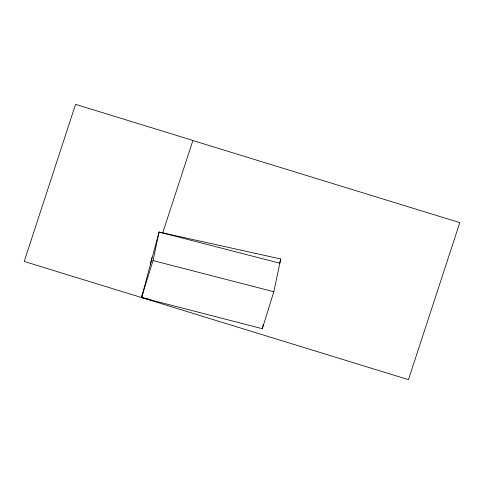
<?xml version="1.0" encoding="UTF-8"?>
<svg xmlns="http://www.w3.org/2000/svg" width="484" height="484" viewBox="0 0 484 484"><rect width="100%" height="100%" fill="white"/><g stroke="black" fill="none" stroke-linecap="round" stroke-linejoin="round"><path stroke-width="0.73" d="M150.306 264.802L151.849 257.512M150.397 299.511L141.552 297.551L153.017 260.567L159.067 232.048L280.75 258.976L273.811 291.725L262.34 328.709L141.552 297.551L159.067 232.048L279.855 263.205M262.34 328.709L263.236 324.486M279.583 263.344L280.75 258.976M141.552 297.551L142.943 293.286M162.709 232.852L192.922 140.445L75.577 104.344L24.2 261.457L408.454 379.656L459.8 222.634L192.898 140.535M153.017 260.567L273.811 291.725"/></g></svg>
